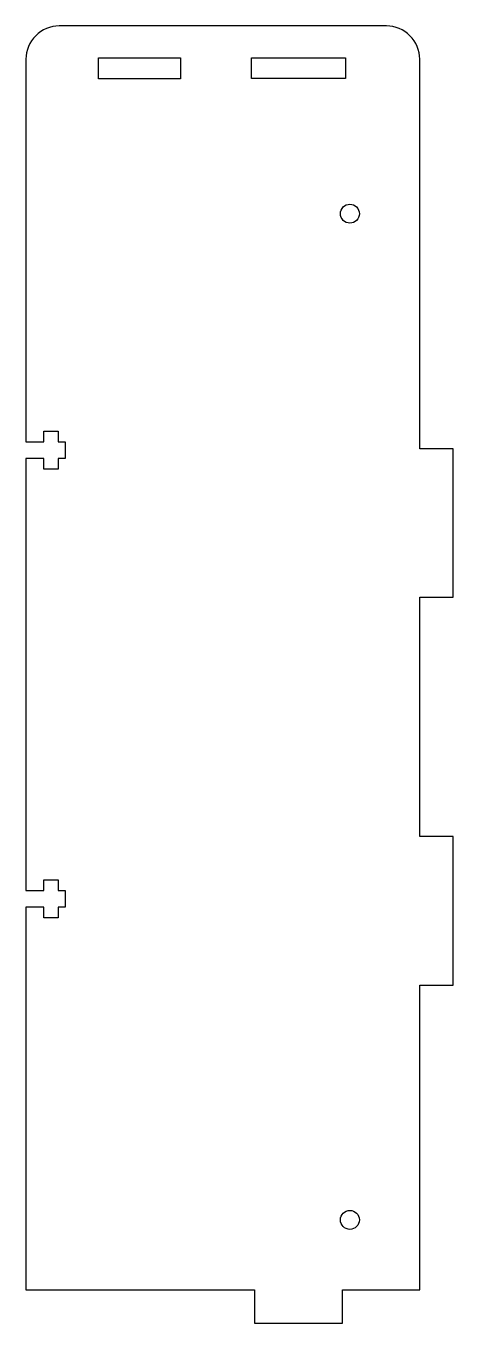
# Model space of a CAD drawing. Header units: inches. Extents: x -9.1 to -6.28, y -4 to 4.56.
import ezdxf

# ---------------------------------------------------------------- set-up
doc = ezdxf.new("R2010")
doc.units = ezdxf.units.IN
doc.layers.get('0').update_dxf_attribs({"linetype": 'CONTINUOUS'})

msp = doc.modelspace()

# ---------------------------------------------------------------- linework, layer by layer
msp.add_lwpolyline([(-9.1, -3.78), (-8.6, -3.78), (-8.1, -3.78), (-7.59, -3.78), (-7.59, -4), (-7.01, -4), (-7.01, -3.78), (-6.5, -3.78), (-6.5, -1.77), (-6.28, -1.77), (-6.28, -0.79), (-6.5, -0.79), (-6.5, 0.79), (-6.28, 0.79), (-6.28, 1.77), (-6.5, 1.77), (-6.5, 4.34, 0.414214), (-6.72, 4.56), (-8.88, 4.56, 0.414214), (-9.1, 4.34), (-9.1, 1.8151), (-8.9819, 1.8151), (-8.9819, 1.886), (-8.8874, 1.886), (-8.8874, 1.8151), (-8.8402, 1.8151), (-8.8402, 1.7049), (-8.8874, 1.7049), (-8.8874, 1.634), (-8.9819, 1.634), (-8.9819, 1.7049), (-9.1, 1.7049), (-9.1, -1.1449), (-8.9819, -1.1449), (-8.9819, -1.074), (-8.8874, -1.074), (-8.8874, -1.1449), (-8.8402, -1.1449), (-8.8402, -1.2551), (-8.8874, -1.2551), (-8.8874, -1.326), (-8.9819, -1.326), (-8.9819, -1.2551), (-9.1, -1.2551)], format="xyb", close=True)
for points in [[(-8.08, 4.35), (-8.08, 4.21), (-8.62, 4.21), (-8.62, 4.35)], [(-7.61, 4.35), (-6.99, 4.35), (-6.99, 4.213), (-7.61, 4.213)]]:
    msp.add_lwpolyline(points, close=True)
for centre in [(-6.961, 3.321), (-6.961, -3.319)]:
    msp.add_circle(centre, 0.0625)

doc.saveas('drawing.dxf')
